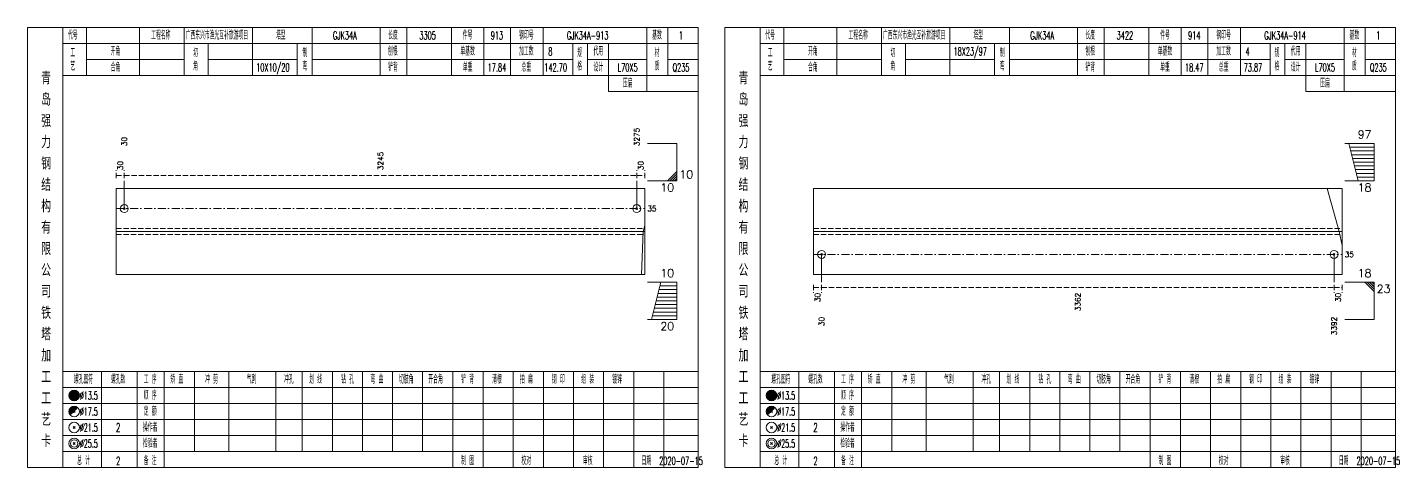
# Model space of a CAD drawing. Extents: x 0 to 2606, y -377 to 6479.
# Drawn here: x 1307 to 1821, y 2450 to 2615 of the extents above; entities that cross this region are included whole.
import ezdxf
from ezdxf.enums import TextEntityAlignment as Align

# ---------------------------------------------------------------- set-up
doc = ezdxf.new("R2010")
doc.units = 0
doc.header["$MEASUREMENT"] = 0
doc.linetypes.add('一点画线', pattern=[5.2, 3, -1, 0.2, -1])
doc.linetypes.add('虚线', pattern=[2.75, 2, -0.75])
doc.layers.get('0').update_dxf_attribs({"linetype": 'CONTINUOUS', "lineweight": 25})
doc.layers.add('1', color=7, linetype='CONTINUOUS', lineweight=25)
doc.layers.add('4', color=7, linetype='CONTINUOUS', lineweight=25)
doc.styles.get("Standard").update_dxf_attribs({"font": 'simplex.shx', "width": 0.7, "height": 3, "bigfont": 'gbhzfs.shx'})

msp = doc.modelspace()

# ---------------------------------------------------------------- linework, layer by layer
at = {"color": 7, "linetype": 'Continuous', "lineweight": 13}
for p, q in [((1550.4, 2571.5), (1539.4, 2571.5)), ((1550.4, 2557.5), (1550.4, 2571.5)), ((1811.8, 2571.5), (1800.8, 2571.5)), ((1805.8, 2557.5), (1802.3, 2571.5)), ((1811.8, 2570.1), (1802.65, 2570.1)), ((1811.8, 2568.7), (1803, 2568.7)), ((1811.8, 2567.3), (1803.35, 2567.3)), ((1811.8, 2557.5), (1811.8, 2571.5)), ((1811.8, 2565.9), (1803.7, 2565.9)), ((1811.8, 2564.5), (1804.05, 2564.5)), ((1811.8, 2563.1), (1804.4, 2563.1)), ((1811.8, 2561.7), (1804.75, 2561.7)), ((1343.3, 2547.07), (1343.3, 2557.5)), ((1535.4, 2547.07), (1535.4, 2557.5)), ((1550.4, 2557.5), (1539.4, 2557.5)), ((1546.9, 2557.5), (1550.4, 2561)), ((1547.78, 2557.5), (1550.4, 2560.12)), ((1548.65, 2557.5), (1550.4, 2559.25)), ((1549.53, 2557.5), (1550.4, 2558.38)), ((1811.8, 2557.5), (1800.8, 2557.5)), ((1811.8, 2560.3), (1805.1, 2560.3)), ((1811.8, 2558.9), (1805.45, 2558.9)), ((1798.76, 2538.5), (1794.18, 2554.57)), ((1343, 2546.77), (1343.6, 2547.37)), ((1343.6, 2546.77), (1343, 2547.37)), ((1535.1, 2546.77), (1535.7, 2547.37)), ((1535.7, 2546.77), (1535.1, 2547.37)), ((1537.8, 2538.5), (1537.2, 2522.43)), ((1538.4, 2540.8), (1537.8, 2538.5)), ((1799.8, 2533.22), (1798.76, 2538.5)), ((1604.7, 2529.93), (1604.7, 2519.5)), ((1796.8, 2529.93), (1796.8, 2519.5)), ((1550.4, 2519.5), (1539.4, 2519.5)), ((1544.4, 2519.5), (1540.9, 2505.5)), ((1550.4, 2515.3), (1543.35, 2515.3)), ((1550.4, 2516.7), (1543.7, 2516.7)), ((1550.4, 2518.1), (1544.05, 2518.1)), ((1550.4, 2519.5), (1550.4, 2505.5)), ((1811.8, 2519.5), (1800.8, 2519.5)), ((1808.3, 2519.5), (1811.8, 2516)), ((1809.17, 2519.5), (1811.8, 2516.88)), ((1810.05, 2519.5), (1811.8, 2517.75)), ((1810.92, 2519.5), (1811.8, 2518.62)), ((1811.8, 2519.5), (1811.8, 2505.5)), ((1550.4, 2511.1), (1542.3, 2511.1)), ((1550.4, 2512.5), (1542.65, 2512.5)), ((1550.4, 2513.9), (1543, 2513.9)), ((1550.4, 2505.5), (1539.4, 2505.5)), ((1550.4, 2506.9), (1541.25, 2506.9)), ((1550.4, 2508.3), (1541.6, 2508.3)), ((1550.4, 2509.7), (1541.95, 2509.7)), ((1811.8, 2505.5), (1800.8, 2505.5))]:
    msp.add_line(p, q, dxfattribs=at)
at = {"color": 8, "linetype": '虚线', "lineweight": 9}
for p, q in [((1340.3, 2558.5), (1340.3, 2561.5)), ((1343.3, 2558.5), (1343.3, 2561.5)), ((1343.3, 2558.5), (1343.3, 2561.5)), ((1535.4, 2558.5), (1535.4, 2561.5)), ((1535.4, 2558.5), (1535.4, 2561.5)), ((1538.4, 2558.5), (1538.4, 2561.5)), ((1340.3, 2559.5), (1343.3, 2559.5)), ((1343.3, 2559.5), (1535.4, 2559.5)), ((1535.4, 2559.5), (1538.4, 2559.5)), ((1601.7, 2518.5), (1601.7, 2515.5)), ((1601.7, 2517.5), (1604.7, 2517.5)), ((1604.7, 2518.5), (1604.7, 2515.5)), ((1604.7, 2518.5), (1604.7, 2515.5)), ((1604.7, 2517.5), (1796.8, 2517.5)), ((1796.8, 2518.5), (1796.8, 2515.5)), ((1796.8, 2518.5), (1796.8, 2515.5)), ((1796.8, 2517.5), (1799.8, 2517.5)), ((1799.8, 2518.5), (1799.8, 2515.5))]:
    msp.add_line(p, q, dxfattribs=at)
at = {"color": 7, "linetype": 'Continuous', "lineweight": 18}
for p, q in [((1340.3, 2554.57), (1340.3, 2522.43)), ((1340.3, 2554.57), (1538.4, 2554.57)), ((1538.4, 2554.57), (1538.4, 2522.43)), ((1601.7, 2554.57), (1601.7, 2522.43)), ((1601.7, 2554.57), (1799.8, 2554.57)), ((1799.8, 2554.57), (1799.8, 2522.43)), ((1340.3, 2538.5), (1538.4, 2538.5)), ((1601.7, 2538.5), (1799.8, 2538.5))]:
    msp.add_line(p, q, dxfattribs=at)
at = {"color": 3, "linetype": '一点画线', "lineweight": 13}
for p, q in [((1340.3, 2547.07), (1538.4, 2547.07)), ((1601.7, 2529.93), (1799.8, 2529.93))]:
    msp.add_line(p, q, dxfattribs=at)
at = {"color": 1, "linetype": '虚线', "lineweight": 18}
for p, q in [((1340.3, 2539.57), (1538.4, 2539.57)), ((1340.3, 2537.43), (1538.4, 2537.43)), ((1601.7, 2539.57), (1799.8, 2539.57)), ((1601.7, 2537.43), (1799.8, 2537.43))]:
    msp.add_line(p, q, dxfattribs=at)
at = {"color": 7, "linetype": 'Continuous', "lineweight": 13}
for centre in [(1343.3, 2547.07), (1535.4, 2547.07)]:
    msp.add_circle(centre, 1.5, dxfattribs=at)
at = {"layer": '1', "color": 7, "linetype": 'Continuous', "lineweight": 13}
for p, q in [((1604.4, 2529.63), (1605, 2530.23)), ((1605, 2529.63), (1604.4, 2530.23)), ((1796.5, 2529.63), (1797.1, 2530.23)), ((1797.1, 2529.63), (1796.5, 2530.23))]:
    msp.add_line(p, q, dxfattribs=at)
at = {"layer": '1', "color": 7, "linetype": 'Continuous', "lineweight": 18}
for p, q in [((1340.3, 2522.43), (1538.4, 2522.43)), ((1601.7, 2522.43), (1799.8, 2522.43))]:
    msp.add_line(p, q, dxfattribs=at)
at = {"layer": '1', "color": 7, "linetype": 'Continuous', "lineweight": 13}
for centre in [(1604.7, 2529.93), (1796.8, 2529.93)]:
    msp.add_circle(centre, 1.5, dxfattribs=at)
at = {"layer": '4', "color": 1, "linetype": 'Continuous', "lineweight": 18}
for p, q in [((1320.3, 2450), (1320.3, 2615)), ((1329.2, 2597), (1329.2, 2615)), ((1349, 2597), (1349, 2615)), ((1365.8, 2597), (1365.8, 2615)), ((1391.4, 2597), (1391.4, 2615)), ((1413.7, 2597), (1413.7, 2615)), ((1439.2, 2597), (1439.2, 2615)), ((1449.2, 2597), (1449.2, 2615)), ((1465.9, 2597), (1465.9, 2615)), ((1478.1, 2597), (1478.1, 2615)), ((1488.1, 2597), (1488.1, 2615)), ((1500.3, 2597), (1500.3, 2615)), ((1539.2, 2591), (1539.2, 2615)), ((1547, 2597), (1547, 2615)), ((1581.7, 2450), (1581.7, 2615)), ((1590.6, 2597), (1590.6, 2615)), ((1610.4, 2597), (1610.4, 2615)), ((1627.2, 2597), (1627.2, 2615)), ((1652.8, 2597), (1652.8, 2615)), ((1675.1, 2597), (1675.1, 2615)), ((1700.6, 2597), (1700.6, 2615)), ((1710.6, 2597), (1710.6, 2615)), ((1727.3, 2597), (1727.3, 2615)), ((1739.5, 2597), (1739.5, 2615)), ((1749.5, 2597), (1749.5, 2615)), ((1761.7, 2597), (1761.7, 2615)), ((1800.6, 2591), (1800.6, 2615)), ((1808.4, 2597), (1808.4, 2615)), ((1320.3, 2609), (1558.4, 2609)), ((1374.8, 2597), (1374.8, 2609)), ((1408.1, 2597), (1408.1, 2609)), ((1511.4, 2597), (1511.4, 2609)), ((1517, 2597), (1517, 2609)), ((1524.8, 2591), (1524.8, 2609)), ((1581.7, 2609), (1819.8, 2609)), ((1636.2, 2597), (1636.2, 2609)), ((1669.5, 2597), (1669.5, 2609)), ((1772.8, 2597), (1772.8, 2609)), ((1778.4, 2597), (1778.4, 2609)), ((1786.2, 2591), (1786.2, 2609)), ((1329.2, 2603), (1365.8, 2603)), ((1374.8, 2603), (1408.1, 2603)), ((1413.7, 2603), (1511.4, 2603)), ((1517, 2603), (1539.2, 2603)), ((1547, 2603), (1558.4, 2603)), ((1590.6, 2603), (1627.2, 2603)), ((1636.2, 2603), (1669.5, 2603)), ((1675.1, 2603), (1772.8, 2603)), ((1778.4, 2603), (1800.6, 2603)), ((1808.4, 2603), (1819.8, 2603)), ((1320.3, 2597), (1558.4, 2597)), ((1581.7, 2597), (1819.8, 2597)), ((1524.8, 2591), (1558.4, 2591)), ((1786.2, 2591), (1819.8, 2591)), ((1320.3, 2486), (1558.4, 2486)), ((1334.8, 2450), (1334.8, 2486)), ((1348.1, 2450), (1348.1, 2486)), ((1358.2, 2450), (1358.2, 2486)), ((1369.6, 2456), (1369.6, 2486)), ((1382.5, 2456), (1382.5, 2486)), ((1400.1, 2456), (1400.1, 2486)), ((1410, 2456), (1410, 2486)), ((1421.3, 2456), (1421.3, 2486)), ((1432.6, 2456), (1432.6, 2486)), ((1443.9, 2456), (1443.9, 2486)), ((1455.1, 2456), (1455.1, 2486)), ((1466.5, 2456), (1466.5, 2486)), ((1477.8, 2456), (1477.8, 2486)), ((1489.1, 2456), (1489.1, 2486)), ((1500.4, 2456), (1500.4, 2486)), ((1511.7, 2456), (1511.7, 2486)), ((1523, 2456), (1523, 2486)), ((1534.3, 2456), (1534.3, 2486)), ((1545.6, 2456), (1545.6, 2486)), ((1581.7, 2486), (1819.8, 2486)), ((1596.2, 2450), (1596.2, 2486)), ((1609.5, 2450), (1609.5, 2486)), ((1619.6, 2450), (1619.6, 2486)), ((1631, 2456), (1631, 2486)), ((1643.9, 2456), (1643.9, 2486)), ((1661.5, 2456), (1661.5, 2486)), ((1671.4, 2456), (1671.4, 2486)), ((1682.7, 2456), (1682.7, 2486)), ((1694, 2456), (1694, 2486)), ((1705.3, 2456), (1705.3, 2486)), ((1716.5, 2456), (1716.5, 2486)), ((1727.9, 2456), (1727.9, 2486)), ((1739.2, 2456), (1739.2, 2486)), ((1750.5, 2456), (1750.5, 2486)), ((1761.8, 2456), (1761.8, 2486)), ((1773.1, 2456), (1773.1, 2486)), ((1784.4, 2456), (1784.4, 2486)), ((1795.7, 2456), (1795.7, 2486)), ((1807, 2456), (1807, 2486)), ((1320.3, 2480), (1558.4, 2480)), ((1581.7, 2480), (1819.8, 2480)), ((1320.3, 2474), (1558.4, 2474)), ((1581.7, 2474), (1819.8, 2474)), ((1320.3, 2468), (1558.4, 2468)), ((1581.7, 2468), (1819.8, 2468)), ((1320.3, 2462), (1558.4, 2462)), ((1581.7, 2462), (1819.8, 2462)), ((1320.3, 2456), (1558.4, 2456)), ((1466.5, 2450), (1466.5, 2456)), ((1477.8, 2450), (1477.8, 2456)), ((1489.1, 2450), (1489.1, 2456)), ((1500.4, 2450), (1500.4, 2456)), ((1511.7, 2450), (1511.7, 2456)), ((1523, 2450), (1523, 2456)), ((1534.3, 2450), (1534.3, 2456)), ((1545.6, 2450), (1545.6, 2456)), ((1581.7, 2456), (1819.8, 2456)), ((1727.9, 2450), (1727.9, 2456)), ((1739.2, 2450), (1739.2, 2456)), ((1750.5, 2450), (1750.5, 2456)), ((1761.8, 2450), (1761.8, 2456)), ((1773.1, 2450), (1773.1, 2456)), ((1784.4, 2450), (1784.4, 2456)), ((1795.7, 2450), (1795.7, 2456)), ((1807, 2450), (1807, 2456))]:
    msp.add_line(p, q, dxfattribs=at)
at = {"layer": '4', "color": 7, "linetype": 'Continuous', "lineweight": 13}
for p, q in [((1324.3, 2476.8), (1324.7, 2477.2)), ((1324.7, 2476.8), (1324.3, 2477.2)), ((1585.7, 2476.8), (1586.1, 2477.2)), ((1586.1, 2476.8), (1585.7, 2477.2)), ((1324.1, 2464.6), (1324.9, 2465.4)), ((1324.9, 2464.6), (1324.1, 2465.4)), ((1585.5, 2464.6), (1586.3, 2465.4)), ((1586.3, 2464.6), (1585.5, 2465.4)), ((1324.1, 2458.6), (1324.9, 2459.4)), ((1324.9, 2458.6), (1324.1, 2459.4)), ((1585.5, 2458.6), (1586.3, 2459.4)), ((1586.3, 2458.6), (1585.5, 2459.4))]:
    msp.add_line(p, q, dxfattribs=at)
at = {"layer": '4', "color": 7, "linetype": 'Continuous', "lineweight": 0}
for p, q in [((1324.1, 2470.6), (1324.9, 2471.4)), ((1324.1, 2471.4), (1324.9, 2470.6)), ((1585.5, 2470.6), (1586.3, 2471.4)), ((1585.5, 2471.4), (1586.3, 2470.6))]:
    msp.add_line(p, q, dxfattribs=at)
at = {"layer": '4', "color": 1, "linetype": 'Continuous', "lineweight": 18}
for points in [[(1307, 2615), (1307, 2450), (1558.4, 2450), (1558.4, 2615)], [(1568.4, 2615), (1568.4, 2450), (1819.8, 2450), (1819.8, 2615)]]:
    msp.add_lwpolyline(points, close=True, dxfattribs=at)
at = {"layer": '4', "color": 7, "linetype": 'Continuous', "lineweight": 13}
for centre, radius in [((1324.5, 2477), 2), ((1324.5, 2477), 1.8), ((1324.5, 2477), 1.6), ((1324.5, 2477), 1.4), ((1324.5, 2477), 1.2), ((1324.5, 2477), 1), ((1324.5, 2477), 0.8), ((1324.5, 2477), 0.6), ((1324.5, 2477), 0.4), ((1324.5, 2477), 0.2), ((1585.9, 2477), 2), ((1585.9, 2477), 1.8), ((1585.9, 2477), 1.6), ((1585.9, 2477), 1.4), ((1585.9, 2477), 1.2), ((1585.9, 2477), 1), ((1585.9, 2477), 0.8), ((1585.9, 2477), 0.6), ((1585.9, 2477), 0.4), ((1585.9, 2477), 0.2), ((1324.5, 2471), 2), ((1585.9, 2471), 2), ((1324.5, 2465), 2), ((1585.9, 2465), 2), ((1324.5, 2459), 2), ((1324.5, 2459), 1.4), ((1585.9, 2459), 2), ((1585.9, 2459), 1.4)]:
    msp.add_circle(centre, radius, dxfattribs=at)
for centre, radius in [((1324.5, 2471), 1.8), ((1324.5, 2471), 1.6), ((1324.5, 2471), 1.4), ((1324.5, 2471), 1.2), ((1324.5, 2471), 1), ((1324.5, 2471), 0.8), ((1324.5, 2471), 0.6), ((1324.5, 2471), 0.4), ((1324.5, 2471), 0.2), ((1585.9, 2471), 1.8), ((1585.9, 2471), 1.6), ((1585.9, 2471), 1.4), ((1585.9, 2471), 1.2), ((1585.9, 2471), 1), ((1585.9, 2471), 0.8), ((1585.9, 2471), 0.6), ((1585.9, 2471), 0.4), ((1585.9, 2471), 0.2)]:
    msp.add_arc(centre, radius, 45, 225, dxfattribs=at)

# ---------------------------------------------------------------- texts
at = {"color": 7, "linetype": 'Continuous', "lineweight": 13}
for s, p in [('3275', (1535.4, 2570.5)), ('30', (1343.3, 2570.5))]:
    msp.add_text(s, height=2, rotation=90, dxfattribs=at).set_placement(p, align=Align.MIDDLE_LEFT)
for s, p in [('97', (1810.8, 2572.5)), ('10', (1549.4, 2520.5)), ('18', (1810.8, 2520.5))]:
    msp.add_text(s, height=3, dxfattribs=at).set_placement(p, align=Align.BOTTOM_RIGHT)
at = {"color": 8, "linetype": 'Continuous', "lineweight": 9}
for s, p in [('3245', (1439.35, 2561.5)), ('30', (1341.8, 2561.5)), ('30', (1536.9, 2561.5))]:
    msp.add_text(s, height=2, rotation=90, dxfattribs=at).set_placement(p, align=Align.MIDDLE_LEFT)
at = {"color": 7, "linetype": 'Continuous', "lineweight": 13}
for s, p in [('10', (1549.4, 2556.5)), ('18', (1810.8, 2556.5)), ('20', (1549.4, 2504.5))]:
    msp.add_text(s, height=3, dxfattribs=at).set_placement(p, align=Align.TOP_RIGHT)
msp.add_text('10', height=3, dxfattribs=at).set_placement((1551.4, 2557.5), align=Align.BOTTOM_LEFT)
for p in [(1539.4, 2547.07), (1800.8, 2529.93)]:
    msp.add_text('35', height=2, dxfattribs=at).set_placement(p, align=Align.MIDDLE_LEFT)
at = {"color": 8, "linetype": 'Continuous', "lineweight": 9}
for s, p in [('30', (1603.2, 2515.5)), ('3362', (1700.75, 2515.5)), ('30', (1798.3, 2515.5))]:
    msp.add_text(s, height=2, rotation=90, dxfattribs=at).set_placement(p, align=Align.MIDDLE_RIGHT)
at = {"color": 7, "linetype": 'Continuous', "lineweight": 13}
msp.add_text('23', height=3, dxfattribs=at).set_placement((1812.8, 2518.5), align=Align.TOP_LEFT)
at = {"layer": '1', "color": 7, "linetype": 'Continuous', "lineweight": 13}
for s, p in [('30', (1604.7, 2506.5)), ('3392', (1796.8, 2506.5))]:
    msp.add_text(s, height=2, rotation=90, dxfattribs=at).set_placement(p, align=Align.MIDDLE_RIGHT)
at = {"layer": '4', "color": 1, "linetype": 'Continuous', "lineweight": 13}
for s, height, width, p in [('代号', 3, 0.6, (1324, 2612)), ('工程名称', 3, 0.6, (1357, 2612)), ('广西东兴市渔光互补旅游项目', 3, 0.6, (1378, 2612)), ('塔型', 3, 0.6, (1402, 2612)), ('GJK34A', 3, 0.6, (1426, 2612)), ('长度', 3, 0.6, (1444, 2612)), ('3305', 3, 0.6, (1457, 2612)), ('件号', 3, 0.6, (1472, 2612)), ('913', 3, 0.6, (1483, 2612)), ('钢印号', 3, 0.6, (1494, 2612)), ('GJK34A-913', 3, 0.6, (1517, 2612)), ('基数', 3, 0.6, (1543, 2612)), ('1', 3, 0.6, (1552, 2612)), ('代号', 3, 0.6, (1585.4, 2612)), ('工程名称', 3, 0.6, (1618.4, 2612)), ('广西东兴市渔光互补旅游项目', 3, 0.6, (1639.4, 2612)), ('塔型', 3, 0.6, (1663.4, 2612)), ('GJK34A', 3, 0.6, (1687.4, 2612)), ('长度', 3, 0.6, (1705.4, 2612)), ('3422', 3, 0.6, (1718.4, 2612)), ('件号', 3, 0.6, (1733.4, 2612)), ('914', 3, 0.6, (1744.4, 2612)), ('钢印号', 3, 0.6, (1755.4, 2612)), ('GJK34A-914', 3, 0.6, (1778.4, 2612)), ('基数', 3, 0.6, (1804.4, 2612)), ('1', 3, 0.6, (1813.4, 2612)), ('开角', 3, 0.6, (1340, 2606)), ('刨根', 3, 0.6, (1444, 2606)), ('单基数', 3, 0.6, (1472, 2606)), ('加工数', 3, 0.6, (1494, 2606)), ('代用', 3, 0.6, (1521, 2606)), ('开角', 3, 0.6, (1601.4, 2606)), ('18X23/97', 3, 0.6, (1660.4, 2606)), ('刨根', 3, 0.6, (1705.4, 2606)), ('单基数', 3, 0.6, (1733.4, 2606)), ('加工数', 3, 0.6, (1755.4, 2606)), ('代用', 3, 0.6, (1782.4, 2606)), ('工', 3, 0.6, (1324, 2605.4)), ('切', 3, 0.6, (1370, 2605.4)), ('制', 3, 0.6, (1411, 2605.4)), ('8', 3, 0.6, (1503, 2606)), ('规', 3, 0.6, (1514, 2605.4)), ('材', 3, 0.6, (1543, 2605.4)), ('工', 3, 0.6, (1585.4, 2605.4)), ('切', 3, 0.6, (1631.4, 2605.4)), ('制', 3, 0.6, (1672.4, 2605.4)), ('4', 3, 0.6, (1764.4, 2606)), ('规', 3, 0.6, (1775.4, 2605.4)), ('材', 3, 0.6, (1804.4, 2605.4)), ('青', 4.6, 0.8, (1314, 2596)), ('艺', 3, 0.6, (1324, 2600.4)), ('合角', 3, 0.6, (1340, 2600)), ('角', 3, 0.6, (1370, 2600.4)), ('10X10/20', 3, 0.6, (1399, 2600)), ('弯', 3, 0.6, (1411, 2600.4)), ('铲背', 3, 0.6, (1444, 2600)), ('单重', 3, 0.6, (1472, 2600)), ('17.84', 3, 0.6, (1483, 2600)), ('总重', 3, 0.6, (1494, 2600)), ('142.70', 3, 0.6, (1505, 2600)), ('格', 3, 0.6, (1514, 2600.4)), ('设计', 3, 0.6, (1521, 2600)), ('L70X5', 3, 0.6, (1532, 2600)), ('质', 3, 0.6, (1543, 2600.4)), ('Q235', 3, 0.6, (1552, 2600)), ('青', 4.6, 0.8, (1575.4, 2596)), ('艺', 3, 0.6, (1585.4, 2600.4)), ('合角', 3, 0.6, (1601.4, 2600)), ('角', 3, 0.6, (1631.4, 2600.4)), ('弯', 3, 0.6, (1672.4, 2600.4)), ('铲背', 3, 0.6, (1705.4, 2600)), ('单重', 3, 0.6, (1733.4, 2600)), ('18.47', 3, 0.6, (1744.4, 2600)), ('总重', 3, 0.6, (1755.4, 2600)), ('73.87', 3, 0.6, (1766.4, 2600)), ('格', 3, 0.6, (1775.4, 2600.4)), ('设计', 3, 0.6, (1782.4, 2600)), ('L70X5', 3, 0.6, (1793.4, 2600)), ('质', 3, 0.6, (1804.4, 2600.4)), ('Q235', 3, 0.6, (1813.4, 2600)), ('压扁', 3, 0.6, (1532, 2594)), ('压扁', 3, 0.6, (1793.4, 2594)), ('岛', 4.6, 0.8, (1314, 2588)), ('岛', 4.6, 0.8, (1575.4, 2588)), ('强', 4.6, 0.8, (1314, 2580)), ('强', 4.6, 0.8, (1575.4, 2580)), ('力', 4.6, 0.8, (1314, 2572)), ('力', 4.6, 0.8, (1575.4, 2572)), ('钢', 4.6, 0.8, (1314, 2564)), ('钢', 4.6, 0.8, (1575.4, 2564)), ('结', 4.6, 0.8, (1314, 2556)), ('结', 4.6, 0.8, (1575.4, 2556)), ('构', 4.6, 0.8, (1314, 2548)), ('构', 4.6, 0.8, (1575.4, 2548)), ('有', 4.6, 0.8, (1314, 2540)), ('有', 4.6, 0.8, (1575.4, 2540)), ('限', 4.6, 0.8, (1314, 2532)), ('限', 4.6, 0.8, (1575.4, 2532)), ('公', 4.6, 0.8, (1314, 2524)), ('公', 4.6, 0.8, (1575.4, 2524)), ('司', 4.6, 0.8, (1314, 2516)), ('司', 4.6, 0.8, (1575.4, 2516)), ('铁', 4.6, 0.8, (1314, 2508)), ('铁', 4.6, 0.8, (1575.4, 2508)), ('塔', 4.6, 0.8, (1314, 2500)), ('塔', 4.6, 0.8, (1575.4, 2500)), ('加', 4.6, 0.8, (1314, 2492)), ('加', 4.6, 0.8, (1575.4, 2492)), ('工', 4.6, 0.8, (1314, 2484)), ('螺孔图符', 3, 0.6, (1328, 2483)), ('螺孔数', 3, 0.6, (1341, 2483)), ('工 序', 3, 0.6, (1353, 2483)), ('矫 直', 3, 0.6, (1363, 2483)), ('冲 剪', 3, 0.6, (1376, 2483)), ('气割', 3, 0.6, (1391, 2483)), ('冲孔', 3, 0.6, (1405, 2483)), ('划 线', 3, 0.6, (1415, 2483)), ('钻 孔', 3, 0.6, (1427, 2483)), ('弯 曲', 3, 0.6, (1438, 2483)), ('切肢角', 3, 0.6, (1449, 2483)), ('开合角', 3, 0.6, (1460, 2483)), ('铲 背', 3, 0.6, (1472, 2483)), ('清根', 3, 0.6, (1483, 2483)), ('拍 扁', 3, 0.6, (1494, 2483)), ('钢 印', 3, 0.6, (1506, 2483)), ('组 装', 3, 0.6, (1517, 2483)), ('镀锌', 3, 0.6, (1528, 2483)), ('工', 4.6, 0.8, (1575.4, 2484)), ('螺孔图符', 3, 0.6, (1589.4, 2483)), ('螺孔数', 3, 0.6, (1602.4, 2483)), ('工 序', 3, 0.6, (1614.4, 2483)), ('矫 直', 3, 0.6, (1624.4, 2483)), ('冲 剪', 3, 0.6, (1637.4, 2483)), ('气割', 3, 0.6, (1652.4, 2483)), ('冲孔', 3, 0.6, (1666.4, 2483)), ('划 线', 3, 0.6, (1676.4, 2483)), ('钻 孔', 3, 0.6, (1688.4, 2483)), ('弯 曲', 3, 0.6, (1699.4, 2483)), ('切肢角', 3, 0.6, (1710.4, 2483)), ('开合角', 3, 0.6, (1721.4, 2483)), ('铲 背', 3, 0.6, (1733.4, 2483)), ('清根', 3, 0.6, (1744.4, 2483)), ('拍 扁', 3, 0.6, (1755.4, 2483)), ('钢 印', 3, 0.6, (1767.4, 2483)), ('组 装', 3, 0.6, (1778.4, 2483)), ('镀锌', 3, 0.6, (1789.4, 2483)), ('工', 4.6, 0.8, (1314, 2476)), ('%%C13.5', 3, 0.5, (1330, 2477)), ('顺 序', 3, 0.6, (1353, 2477)), ('工', 4.6, 0.8, (1575.4, 2476)), ('%%C13.5', 3, 0.5, (1591.4, 2477)), ('顺 序', 3, 0.6, (1614.4, 2477)), ('艺', 4.6, 0.8, (1314, 2468)), ('%%C17.5', 3, 0.5, (1330, 2471)), ('定 额', 3, 0.6, (1353, 2471)), ('艺', 4.6, 0.8, (1575.4, 2468)), ('%%C17.5', 3, 0.5, (1591.4, 2471)), ('定 额', 3, 0.6, (1614.4, 2471)), ('%%C21.5', 3, 0.5, (1330, 2465)), ('2', 3.2, 0.6, (1341, 2465)), ('操作者', 3, 0.6, (1353, 2465)), ('%%C21.5', 3, 0.5, (1591.4, 2465)), ('2', 3.2, 0.6, (1602.4, 2465)), ('操作者', 3, 0.6, (1614.4, 2465)), ('卡', 4.6, 0.8, (1314, 2460)), ('%%C25.5', 3, 0.5, (1330, 2459)), ('检验者', 3, 0.6, (1353, 2459)), ('卡', 4.6, 0.8, (1575.4, 2460)), ('%%C25.5', 3, 0.5, (1591.4, 2459)), ('检验者', 3, 0.6, (1614.4, 2459)), ('总 计', 3, 0.6, (1328, 2452.5)), ('2', 3, 0.6, (1341, 2452.5)), ('备 注', 3, 0.6, (1353, 2452.5)), ('制 图', 3, 0.6, (1472, 2452.5)), ('校对', 3, 0.6, (1494, 2452.5)), ('审核', 3, 0.6, (1517, 2452.5)), ('日期', 3, 0.6, (1539, 2452.5)), ('2020-07-15', 3, 0.6, (1552, 2452.5)), ('总 计', 3, 0.6, (1589.4, 2452.5)), ('2', 3, 0.6, (1602.4, 2452.5)), ('备 注', 3, 0.6, (1614.4, 2452.5)), ('制 图', 3, 0.6, (1733.4, 2452.5)), ('校对', 3, 0.6, (1755.4, 2452.5)), ('审核', 3, 0.6, (1778.4, 2452.5)), ('日期', 3, 0.6, (1800.4, 2452.5)), ('2020-07-15', 3, 0.6, (1813.4, 2452.5))]:
    msp.add_text(s, height=height, dxfattribs=dict(at, width=width)).set_placement(p, align=Align.MIDDLE_CENTER)

doc.saveas('drawing.dxf')
